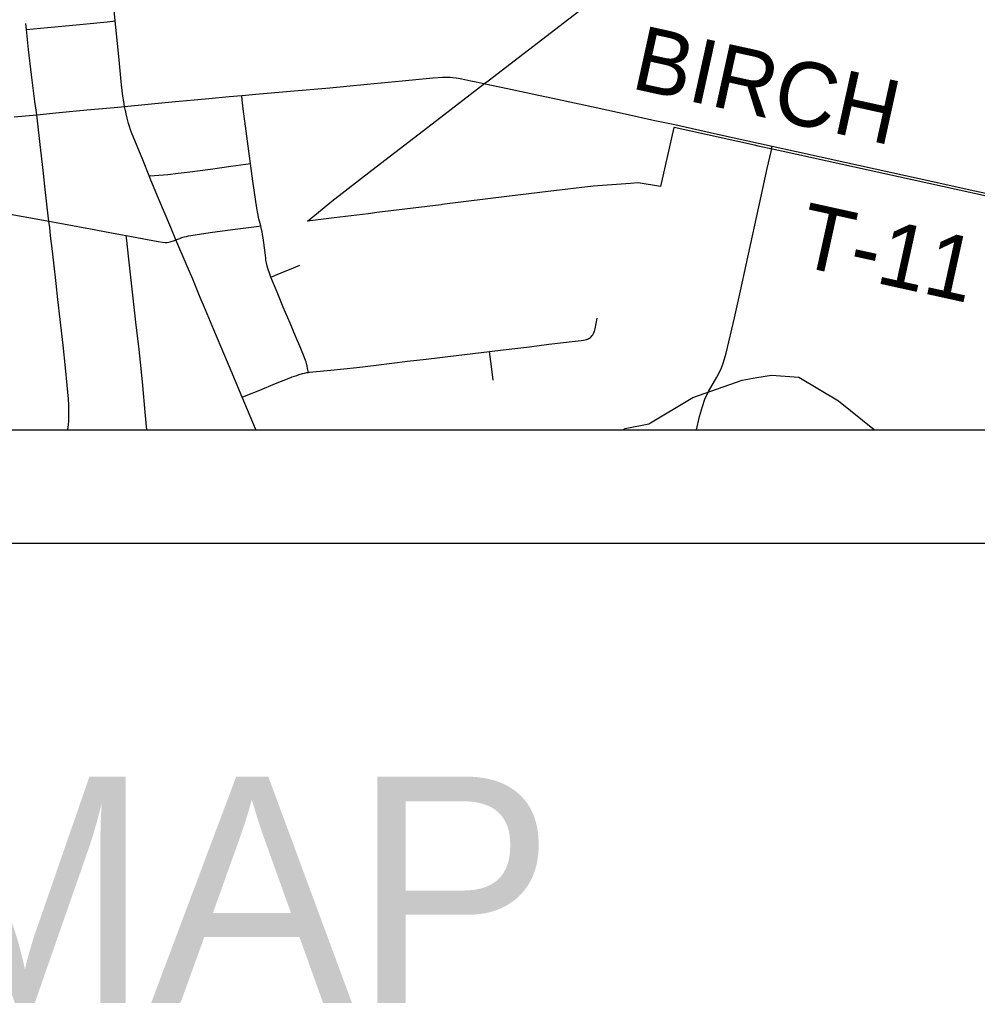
# Model space of a CAD drawing. Extents: x 0 to 41.6, y 0 to 22.
# Drawn here: x 5.976 to 6.821, y 13.591 to 14.462 of the extents above; entities that cross this region are included whole.
import ezdxf

# ---------------------------------------------------------------- set-up
doc = ezdxf.new("R2010")
doc.units = 0
for name, color, linetype in [('BR_P_Sub_Deep_Object', 7, 'Continuous'), ('BR_P_Sub_Object', 7, 'Continuous'), ('GM_X_City_Street', 7, 'Continuous'), ('GM_X_Corporation', 7, 'Continuous'), ('GM_X_Township_Road', 7, 'Continuous'), ('PF_X_Ground_Line', 7, 'Continuous'), ('PV_P_EOP', 7, 'Continuous')]:
    doc.layers.add(name, color=color, linetype=linetype)

msp = doc.modelspace()

# ---------------------------------------------------------------- linework, layer by layer
at = {"layer": 'BR_P_Sub_Object'}
for p, q in [((2.1, 14.1), (8.9, 14.1)), ((2, 14), (9, 14))]:
    msp.add_line(p, q, dxfattribs=at)
at = {"layer": 'GM_X_City_Street'}
for points in [[(6.01809, 14.1), (6.01814, 14.10027), (6.01864, 14.10439), (6.01897, 14.10792), (6.01913, 14.11277), (6.01913, 14.11705), (6.01888, 14.12198), (6.01864, 14.12707), (6.01823, 14.13324), (6.01765, 14.13957), (6.01601, 14.15461), (6.01387, 14.17475), (6.01132, 14.19744), (6.00935, 14.21512), (6.00778, 14.22909), (6.0045, 14.25786), (6.00294, 14.27126), (6.00212, 14.27866), (6.00146, 14.2842), (6.00088, 14.2891), (5.99825, 14.31236), (5.99624, 14.32937), (5.99377, 14.3519), (5.99135, 14.37294), (5.99063, 14.37831), (5.99011, 14.38215), (5.98904, 14.3898), (5.98609, 14.41338), (5.98346, 14.43583), (5.98163, 14.45349), (5.98107, 14.45892)], [(5.98163, 14.45349), (6.00027, 14.45531), (6.02863, 14.45798), (6.0528, 14.46036), (6.05986, 14.46105)], [(5.97088, 14.37634), (5.99063, 14.37831), (6.01042, 14.38029), (6.03492, 14.38254), (6.05892, 14.38473), (6.06824, 14.38561), (6.10996, 14.38958), (6.14248, 14.39254), (6.16052, 14.39426), (6.17166, 14.39525), (6.1874, 14.39665), (6.2216, 14.39977), (6.24938, 14.40215), (6.28242, 14.40528), (6.31325, 14.40832), (6.34046, 14.41079), (6.34523, 14.41111), (6.34901, 14.41136), (6.35164, 14.41144), (6.35386, 14.41144), (6.35566, 14.41144), (6.35797, 14.41128), (6.36109, 14.41079), (6.36462, 14.41013), (6.36857, 14.40939), (6.37395, 14.40824), (6.37879, 14.40718), (6.38674, 14.40561)], [(6.19229, 14.25621), (6.19118, 14.2652), (6.1906, 14.26948), (6.19011, 14.27256), (6.18968, 14.27487), (6.18922, 14.2768), (6.18841, 14.28002), (6.18781, 14.28218), (6.18721, 14.28419), (6.18671, 14.28613), (6.18638, 14.28769), (6.18583, 14.29118), (6.18509, 14.29579), (6.18148, 14.31962), (6.17943, 14.33528), (6.1786, 14.34157), (6.1749, 14.36812), (6.17301, 14.38349), (6.17211, 14.39139), (6.17166, 14.39525)], [(6.57315, 14.1), (6.57582, 14.1118), (6.57833, 14.1207), (6.58064, 14.12704), (6.58376, 14.13372), (6.59115, 14.14663), (6.59482, 14.15392), (6.59709, 14.15976), (6.5994, 14.16757), (6.60674, 14.19902), (6.61209, 14.22264), (6.6171, 14.24571), (6.63029, 14.30639), (6.6357, 14.33088), (6.63902, 14.34587), (6.64002, 14.35039)], [(6.0899, 14.32438), (6.09466, 14.32471), (6.10641, 14.32554), (6.11554, 14.32653), (6.12359, 14.32751), (6.14414, 14.33022), (6.16198, 14.33269), (6.17529, 14.33466), (6.17943, 14.33528)], [(5.96395, 14.29107), (5.99354, 14.28565), (6.00146, 14.2842), (6.00772, 14.28306), (6.03806, 14.27747), (6.06132, 14.27311), (6.06967, 14.27154), (6.08844, 14.26801), (6.0979, 14.26629), (6.1018, 14.26567), (6.10415, 14.26547), (6.10579, 14.26547), (6.10727, 14.26563), (6.10842, 14.26588), (6.10944, 14.26622), (6.11226, 14.26724), (6.11357, 14.26775), (6.11698, 14.26907), (6.11884, 14.2697), (6.12071, 14.27028), (6.12284, 14.27085), (6.12465, 14.27126), (6.14574, 14.27455), (6.16584, 14.27718), (6.18474, 14.27956), (6.18841, 14.28002)], [(6.08775, 14.1), (6.08643, 14.11548), (6.08433, 14.13907), (6.08278, 14.15416), (6.08108, 14.1708), (6.07825, 14.19521), (6.075, 14.22415), (6.07163, 14.25333), (6.07015, 14.26706), (6.06967, 14.27154)]]:
    msp.add_lwpolyline(points, dxfattribs=at)
at = {"layer": 'GM_X_Corporation'}
for points in [[(3.24053, 16.01154), (3.19714, 15.3938), (3.19275, 15.33078), (3.19195, 15.31969), (3.18587, 15.2329), (3.18531, 15.22492), (3.13307, 14.47913), (3.12014, 14.27927), (3.11242, 14.19416), (3.10601, 14.1), (8.9, 14.1), (8.9, 17.58911)], [(6.98202, 14.27277), (6.64957, 14.34586), (6.64955, 14.34587), (6.62773, 14.35064), (6.62424, 14.35141), (6.55335, 14.36703), (6.55318, 14.36707), (6.54139, 14.31489), (6.5218, 14.31809), (6.51495, 14.3176), (6.48195, 14.31522), (6.44229, 14.31032), (6.40812, 14.3062), (6.34821, 14.29884), (6.34786, 14.2988), (6.29107, 14.29185), (6.28924, 14.29156), (6.28322, 14.29082), (6.25335, 14.28713), (6.22986, 14.28423), (6.23763, 14.29076), (6.2511, 14.30207), (6.28647, 14.32927), (6.34365, 14.37323), (6.38642, 14.40611), (6.38915, 14.40821), (6.56358, 14.54232)], [(3.57556, 14.42432), (3.63339, 14.29017), (3.65624, 14.25575), (3.70983, 14.17395), (3.73133, 14.15032), (3.72597, 14.12669), (3.7199, 14.1), (7.35472, 14.1)]]:
    msp.add_lwpolyline(points, dxfattribs=at)
at = {"layer": 'GM_X_Township_Road'}
for p, q in [((6.18387, 14.10078), (6.17219, 14.12874)), ((6.18419, 14.1), (6.18387, 14.10078))]:
    msp.add_line(p, q, dxfattribs=at)
for points in [[(6.05986, 14.46105), (6.05774, 14.48293), (6.05486, 14.51071), (6.05443, 14.51514)], [(6.06824, 14.38561), (6.06744, 14.38987), (6.0667, 14.39456), (6.06563, 14.40466), (6.06308, 14.42966), (6.05986, 14.46105)], [(6.38674, 14.40561), (6.41192, 14.40027), (6.42951, 14.3965), (6.45055, 14.39188), (6.48446, 14.38465), (6.51274, 14.37841), (6.53385, 14.37383)], [(6.0899, 14.32438), (6.08421, 14.33841), (6.07434, 14.3625), (6.07344, 14.36505), (6.07253, 14.36784), (6.07171, 14.37064), (6.07039, 14.37532), (6.06957, 14.37894), (6.06891, 14.38198), (6.06824, 14.38561)], [(6.53385, 14.37383), (6.53649, 14.37325), (6.55401, 14.36953)], [(6.55401, 14.36953), (6.59429, 14.36065), (6.64002, 14.35039)], [(6.64002, 14.35039), (6.66137, 14.34568), (6.70421, 14.33628), (6.7697, 14.32184), (6.81884, 14.31107), (6.8577, 14.30277), (6.90798, 14.2917), (6.95112, 14.28239), (6.98283, 14.27556)], [(6.11357, 14.26775), (6.10895, 14.27865), (6.09826, 14.30421), (6.09152, 14.32041), (6.0899, 14.32438)], [(6.13509, 14.21692), (6.12835, 14.23303), (6.12251, 14.24668), (6.11357, 14.26775)], [(6.19746, 14.23475), (6.19607, 14.23845), (6.195, 14.24165), (6.19418, 14.24445), (6.19379, 14.24601), (6.19346, 14.24761), (6.19306, 14.24983), (6.19282, 14.25152), (6.19229, 14.25621)], [(6.19746, 14.23475), (6.2084, 14.23937), (6.21382, 14.2416), (6.22303, 14.24538)], [(6.23051, 14.15072), (6.22985, 14.15407), (6.22938, 14.15645), (6.22897, 14.15834), (6.22851, 14.15994), (6.22804, 14.16131), (6.22681, 14.16434), (6.22377, 14.1717), (6.21917, 14.18272), (6.21432, 14.19423), (6.20839, 14.20828), (6.20281, 14.22168), (6.19746, 14.23475)], [(6.17219, 14.12874), (6.16231, 14.15197), (6.15343, 14.17294), (6.14702, 14.18822), (6.13963, 14.20598), (6.13509, 14.21692)], [(6.39049, 14.16918), (6.40245, 14.17058), (6.42563, 14.17337), (6.44281, 14.1755), (6.46591, 14.17822), (6.47149, 14.17888), (6.47333, 14.17916), (6.47479, 14.17945), (6.47612, 14.17982), (6.47699, 14.18011), (6.47791, 14.18052), (6.4788, 14.18105), (6.47949, 14.18159), (6.48013, 14.18216), (6.48085, 14.18299), (6.48159, 14.18402), (6.48212, 14.18492), (6.48262, 14.18591), (6.48298, 14.18693), (6.48331, 14.18812), (6.48357, 14.18924), (6.48537, 14.19873)], [(6.23051, 14.15072), (6.23157, 14.15089), (6.23451, 14.15126), (6.25029, 14.15257), (6.27323, 14.15496), (6.29032, 14.15709), (6.31794, 14.16055), (6.33446, 14.16252), (6.36085, 14.16572), (6.39049, 14.16918)], [(6.3938, 14.14397), (6.39224, 14.15589), (6.39109, 14.1646), (6.39049, 14.16918)], [(6.17219, 14.12874), (6.17573, 14.13021), (6.18757, 14.13515), (6.20147, 14.1409), (6.21199, 14.14509), (6.21634, 14.14673), (6.22021, 14.14805), (6.22249, 14.14879), (6.22522, 14.14961), (6.22722, 14.15011), (6.22925, 14.15052), (6.23051, 14.15072)]]:
    msp.add_lwpolyline(points, dxfattribs=at)
at = {"layer": 'PF_X_Ground_Line'}
msp.add_lwpolyline([(6.5081, 14.1), (6.5102, 14.10114), (6.53115, 14.10533), (6.5699, 14.1286), (6.61344, 14.14381), (6.62639, 14.14624), (6.63934, 14.1483), (6.66361, 14.14636), (6.69856, 14.12562), (6.73021, 14.1)], dxfattribs=at)

# ---------------------------------------------------------------- texts
at = {"layer": 'BR_P_Sub_Deep_Object'}
for s, rotation, p in [('BIRCH', 347.59208, (6.51409, 14.40188)), ('T-11', 347.58799, (6.65995, 14.24554))]:
    msp.add_text(s, height=0.056818, rotation=rotation, dxfattribs=at).set_placement(p)
at = {"layer": 'PV_P_EOP'}
msp.add_text('LOCATION MAP', height=0.2, dxfattribs=at).set_placement((4.42694, 13.59375))

doc.saveas('drawing.dxf')
